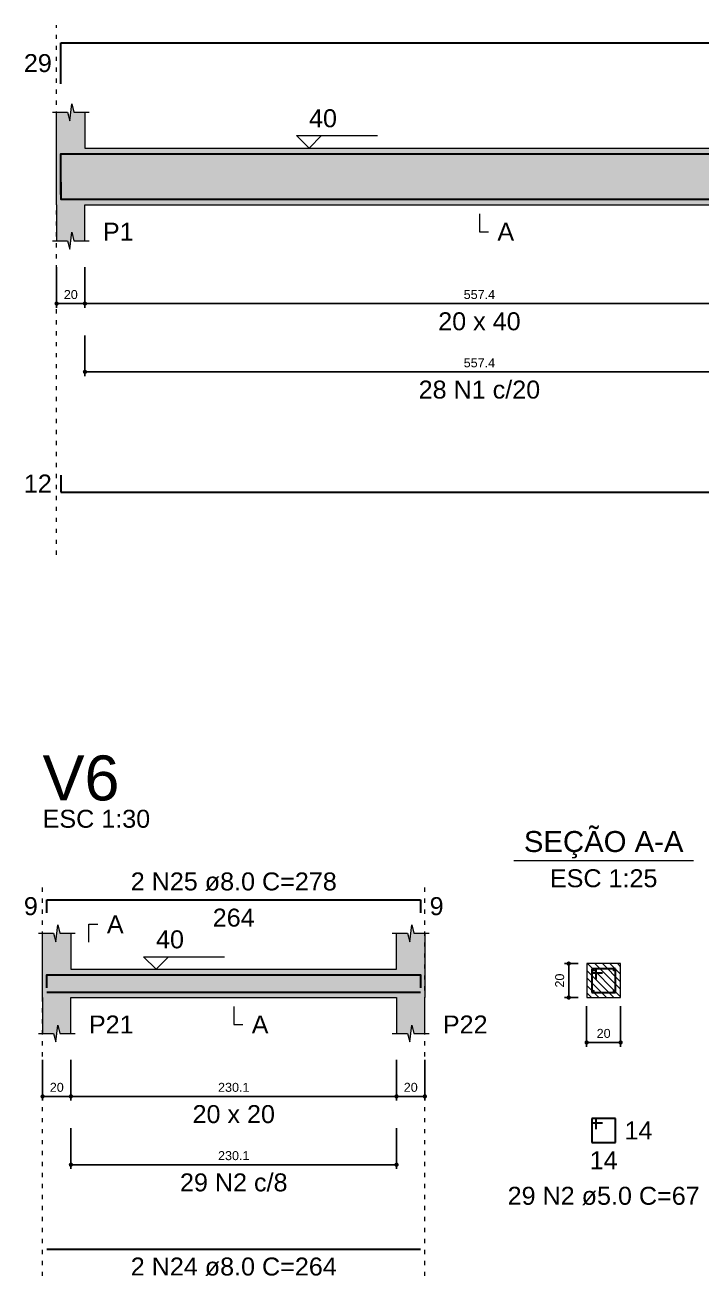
# Model space of a CAD drawing. Header units: millimetres. Extents: x 180 to 11148, y -1598 to 1045.
# Drawn here: x 1366.47 to 1382.41, y 12.09 to 41.58 of the extents above; entities that cross this region are included whole.
import ezdxf

# ---------------------------------------------------------------- set-up
doc = ezdxf.new("R2010")
doc.units = ezdxf.units.MM
doc.header["$MEASUREMENT"] = 0
doc.linetypes.add('DOT2', pattern=[3.175, 0, -3.175])
for name, color, linetype, lineweight in [('Descrição da armadura', 7, 'Continuous', 5), ('DT-Barras na forma', 2, 'Continuous', 30), ('DT-Barras no corte', 5, 'Continuous', 5), ('DT-Barras rebatidas', 2, 'Continuous', 30), ('DT-Cotas', 9, 'Continuous', 5), ('DT-Forma', 5, 'Continuous', 5), ('DT-Hachura forma vigas', 252, 'Continuous', 5), ('DT-Hachura seção vigas', 252, 'Continuous', 5), ('DT-Pontilhado', 9, 'DOT2', 5), ('DT-Textos', 7, 'Continuous', 5), ('DT-Título', 3, 'Continuous', 20), ('Textos armaduras', 7, 'Continuous', 5)]:
    doc.layers.add(name, color=color, linetype=linetype, lineweight=lineweight)
doc.styles.add('Arial', font='arial.ttf')
doc.dimstyles.new('UM_25.000000', dxfattribs={"dimtxt": 0.18, "dimasz": 0.1, "dimexe": 0.1, "dimexo": 0.2, "dimgap": 0, "dimtad": 1, "dimtih": 1, "dimtoh": 1, "dimdec": 1, "dimlfac": 25, "dimzin": 0, "dimdsep": 46, "dimtxsty": 'Standard', "dimcen": 0.09, "dimdle": 0.1, "dimadec": 1, "dimazin": 2, "dimtfac": 1, "dimtdec": 4, "dimtofl": 0, "dimtmove": 0, "dimatfit": 3, "dimfxl": 1, "dimtolj": 1, "dimarcsym": 0})
doc.dimstyles.new('UM_30.000000', dxfattribs={"dimtxt": 0.18, "dimasz": 0.1, "dimexe": 0.1, "dimexo": 0.2, "dimgap": 0, "dimtad": 1, "dimtih": 1, "dimtoh": 1, "dimdec": 1, "dimlfac": 30, "dimzin": 0, "dimdsep": 46, "dimtxsty": 'Standard', "dimcen": 0.09, "dimdle": 0.1, "dimadec": 1, "dimazin": 2, "dimtfac": 1, "dimtdec": 4, "dimtofl": 0, "dimtmove": 0, "dimatfit": 3, "dimfxl": 1, "dimtolj": 1, "dimarcsym": 0})

# ---------------------------------------------------------------- blocks, each defined once
blk = doc.blocks.new('_Dot')
at = {"color": 0, "linetype": 'ByBlock', "lineweight": -2}
blk.add_line((-0.5, 0), (-1, 0), dxfattribs=at)
at = {"color": 0, "linetype": 'ByBlock', "const_width": 0.5}
blk.add_lwpolyline([(-0.25, 0, 1), (0.25, 0, 1)], format="xyb", close=True, dxfattribs=at)
blk = doc.blocks.new('*D226')
at = {"layer": 'Defpoints', "color": 0, "transparency": 16777216}
for p in [(1367.213, 36.073), (1367.88, 36.073), (1367.88, 35.014)]:
    blk.add_point(p, dxfattribs=at)
at = {"layer": 'DT-Cotas', "color": 0, "lineweight": -2, "transparency": 16777216}
for p, q in [((1367.213, 35.873), (1367.213, 34.914)), ((1367.88, 35.873), (1367.88, 34.914)), ((1367.313, 35.014), (1367.78, 35.014))]:
    blk.add_line(p, q, dxfattribs=at)
at = {"layer": 'DT-Cotas', "color": 0, "lineweight": -2, "transparency": 16777216, "xscale": 0.1000000014901161, "yscale": 0.1000000014901161, "zscale": 0.1000000014901161, "rotation": 180}
blk.add_blockref('_Dot', (1367.213, 35.014), dxfattribs=at)
at = {"layer": 'DT-Cotas', "color": 0, "lineweight": -2, "transparency": 16777216, "xscale": 0.1000000014901161, "yscale": 0.1000000014901161, "zscale": 0.1000000014901161}
blk.add_blockref('_Dot', (1367.88, 35.014), dxfattribs=at)
at = {"layer": 'DT-Cotas', "transparency": 16777216, "insert": (1367.547, 35.226), "char_height": 0.2118, "attachment_point": 5, "rotation": 0.0057, "style": 'Arial'}
blk.add_mtext('\\A1;20', dxfattribs=at)
blk = doc.blocks.new('*D227')
at = {"layer": 'Defpoints', "color": 0, "transparency": 16777216}
for p in [(1367.88, 36.073), (1386.46, 36.073), (1386.46, 35.014)]:
    blk.add_point(p, dxfattribs=at)
at = {"layer": 'DT-Cotas', "color": 0, "lineweight": -2, "transparency": 16777216}
for p, q in [((1367.88, 35.873), (1367.88, 34.914)), ((1386.46, 35.873), (1386.46, 34.914)), ((1367.98, 35.014), (1386.36, 35.014))]:
    blk.add_line(p, q, dxfattribs=at)
at = {"layer": 'DT-Cotas', "color": 0, "lineweight": -2, "transparency": 16777216, "xscale": 0.1000000014901161, "yscale": 0.1000000014901161, "zscale": 0.1000000014901161, "rotation": 180}
blk.add_blockref('_Dot', (1367.88, 35.014), dxfattribs=at)
at = {"layer": 'DT-Cotas', "color": 0, "lineweight": -2, "transparency": 16777216, "xscale": 0.1000000014901161, "yscale": 0.1000000014901161, "zscale": 0.1000000014901161}
blk.add_blockref('_Dot', (1386.46, 35.014), dxfattribs=at)
at = {"layer": 'DT-Cotas', "transparency": 16777216, "insert": (1377.17, 35.226), "char_height": 0.2118, "attachment_point": 5, "rotation": 0.0057, "style": 'Arial'}
blk.add_mtext('\\A1;557.4', dxfattribs=at)
blk = doc.blocks.new('*D237')
at = {"layer": 'Defpoints', "color": 0, "transparency": 16777216}
for p in [(1367.88, 34.463), (1386.46, 34.463), (1386.46, 33.404)]:
    blk.add_point(p, dxfattribs=at)
at = {"layer": 'DT-Cotas', "color": 0, "lineweight": -2, "transparency": 16777216}
for p, q in [((1367.88, 34.263), (1367.88, 33.304)), ((1386.46, 34.263), (1386.46, 33.304)), ((1367.98, 33.404), (1386.36, 33.404))]:
    blk.add_line(p, q, dxfattribs=at)
at = {"layer": 'DT-Cotas', "color": 0, "lineweight": -2, "transparency": 16777216, "xscale": 0.1000000014901161, "yscale": 0.1000000014901161, "zscale": 0.1000000014901161, "rotation": 180}
blk.add_blockref('_Dot', (1367.88, 33.404), dxfattribs=at)
at = {"layer": 'DT-Cotas', "color": 0, "lineweight": -2, "transparency": 16777216, "xscale": 0.1000000014901161, "yscale": 0.1000000014901161, "zscale": 0.1000000014901161}
blk.add_blockref('_Dot', (1386.46, 33.404), dxfattribs=at)
at = {"layer": 'DT-Cotas', "transparency": 16777216, "insert": (1377.17, 33.616), "char_height": 0.2118, "attachment_point": 5, "rotation": 0.0057, "style": 'Arial'}
blk.add_mtext('\\A1;557.4', dxfattribs=at)
blk = doc.blocks.new('*D249')
at = {"layer": 'Defpoints', "color": 0, "transparency": 16777216}
for p in [(1366.883, 17.386), (1367.55, 17.386), (1367.55, 16.327)]:
    blk.add_point(p, dxfattribs=at)
at = {"layer": 'DT-Cotas', "color": 0, "lineweight": -2, "transparency": 16777216}
for p, q in [((1366.883, 17.186), (1366.883, 16.227)), ((1367.55, 17.186), (1367.55, 16.227)), ((1366.983, 16.327), (1367.45, 16.327))]:
    blk.add_line(p, q, dxfattribs=at)
at = {"layer": 'DT-Cotas', "color": 0, "lineweight": -2, "transparency": 16777216, "xscale": 0.1000000014901161, "yscale": 0.1000000014901161, "zscale": 0.1000000014901161, "rotation": 180}
blk.add_blockref('_Dot', (1366.883, 16.327), dxfattribs=at)
at = {"layer": 'DT-Cotas', "color": 0, "lineweight": -2, "transparency": 16777216, "xscale": 0.1000000014901161, "yscale": 0.1000000014901161, "zscale": 0.1000000014901161}
blk.add_blockref('_Dot', (1367.55, 16.327), dxfattribs=at)
at = {"layer": 'DT-Cotas', "transparency": 16777216, "insert": (1367.217, 16.539), "char_height": 0.2118, "attachment_point": 5, "rotation": 0.0057, "style": 'Arial'}
blk.add_mtext('\\A1;20', dxfattribs=at)
blk = doc.blocks.new('*D250')
at = {"layer": 'Defpoints', "color": 0, "transparency": 16777216}
for p in [(1367.55, 17.386), (1375.219, 17.386), (1375.219, 16.327)]:
    blk.add_point(p, dxfattribs=at)
at = {"layer": 'DT-Cotas', "color": 0, "lineweight": -2, "transparency": 16777216}
for p, q in [((1367.55, 17.186), (1367.55, 16.227)), ((1375.219, 17.186), (1375.219, 16.227)), ((1367.65, 16.327), (1375.119, 16.327))]:
    blk.add_line(p, q, dxfattribs=at)
at = {"layer": 'DT-Cotas', "color": 0, "lineweight": -2, "transparency": 16777216, "xscale": 0.1000000014901161, "yscale": 0.1000000014901161, "zscale": 0.1000000014901161, "rotation": 180}
blk.add_blockref('_Dot', (1367.55, 16.327), dxfattribs=at)
at = {"layer": 'DT-Cotas', "color": 0, "lineweight": -2, "transparency": 16777216, "xscale": 0.1000000014901161, "yscale": 0.1000000014901161, "zscale": 0.1000000014901161}
blk.add_blockref('_Dot', (1375.219, 16.327), dxfattribs=at)
at = {"layer": 'DT-Cotas', "transparency": 16777216, "insert": (1371.385, 16.539), "char_height": 0.2118, "attachment_point": 5, "rotation": 0.0057, "style": 'Arial'}
blk.add_mtext('\\A1;230.1', dxfattribs=at)
blk = doc.blocks.new('*D251')
at = {"layer": 'Defpoints', "color": 0, "transparency": 16777216}
for p in [(1375.219, 17.386), (1375.886, 17.386), (1375.886, 16.327)]:
    blk.add_point(p, dxfattribs=at)
at = {"layer": 'DT-Cotas', "color": 0, "lineweight": -2, "transparency": 16777216}
for p, q in [((1375.219, 17.186), (1375.219, 16.227)), ((1375.886, 17.186), (1375.886, 16.227)), ((1375.319, 16.327), (1375.786, 16.327))]:
    blk.add_line(p, q, dxfattribs=at)
at = {"layer": 'DT-Cotas', "color": 0, "lineweight": -2, "transparency": 16777216, "xscale": 0.1000000014901161, "yscale": 0.1000000014901161, "zscale": 0.1000000014901161, "rotation": 180}
blk.add_blockref('_Dot', (1375.219, 16.327), dxfattribs=at)
at = {"layer": 'DT-Cotas', "color": 0, "lineweight": -2, "transparency": 16777216, "xscale": 0.1000000014901161, "yscale": 0.1000000014901161, "zscale": 0.1000000014901161}
blk.add_blockref('_Dot', (1375.886, 16.327), dxfattribs=at)
at = {"layer": 'DT-Cotas', "transparency": 16777216, "insert": (1375.553, 16.539), "char_height": 0.2118, "attachment_point": 5, "rotation": 0.0057, "style": 'Arial'}
blk.add_mtext('\\A1;20', dxfattribs=at)
blk = doc.blocks.new('*D252')
at = {"layer": 'Defpoints', "color": 0, "transparency": 16777216}
for p in [(1367.55, 15.776), (1375.219, 15.776), (1375.219, 14.717)]:
    blk.add_point(p, dxfattribs=at)
at = {"layer": 'DT-Cotas', "color": 0, "lineweight": -2, "transparency": 16777216}
for p, q in [((1367.55, 15.576), (1367.55, 14.617)), ((1375.219, 15.576), (1375.219, 14.617)), ((1367.65, 14.717), (1375.119, 14.717))]:
    blk.add_line(p, q, dxfattribs=at)
at = {"layer": 'DT-Cotas', "color": 0, "lineweight": -2, "transparency": 16777216, "xscale": 0.1000000014901161, "yscale": 0.1000000014901161, "zscale": 0.1000000014901161, "rotation": 180}
blk.add_blockref('_Dot', (1367.55, 14.717), dxfattribs=at)
at = {"layer": 'DT-Cotas', "color": 0, "lineweight": -2, "transparency": 16777216, "xscale": 0.1000000014901161, "yscale": 0.1000000014901161, "zscale": 0.1000000014901161}
blk.add_blockref('_Dot', (1375.219, 14.717), dxfattribs=at)
at = {"layer": 'DT-Cotas', "transparency": 16777216, "insert": (1371.385, 14.929), "char_height": 0.2118, "attachment_point": 5, "rotation": 0.0057, "style": 'Arial'}
blk.add_mtext('\\A1;230.1', dxfattribs=at)
blk = doc.blocks.new('*D253')
at = {"layer": 'Defpoints', "color": 0, "transparency": 16777216}
for p in [(1379.273, 19.457), (1379.696, 19.457), (1379.696, 18.657)]:
    blk.add_point(p, dxfattribs=at)
at = {"layer": 'DT-Cotas', "color": 0, "lineweight": -2, "transparency": 16777216}
for p, q in [((1379.496, 19.457), (1379.173, 19.457)), ((1379.273, 18.757), (1379.273, 19.357)), ((1379.496, 18.657), (1379.173, 18.657))]:
    blk.add_line(p, q, dxfattribs=at)
at = {"layer": 'DT-Cotas', "color": 0, "lineweight": -2, "transparency": 16777216, "xscale": 0.1000000014901161, "yscale": 0.1000000014901161, "zscale": 0.1000000014901161}
for p, rotation in [((1379.273, 19.457), 90), ((1379.273, 18.657), 270)]:
    blk.add_blockref('_Dot', p, dxfattribs=dict(at, rotation=rotation))
at = {"layer": 'DT-Cotas', "transparency": 16777216, "insert": (1379.061, 19.057), "char_height": 0.2118, "attachment_point": 5, "rotation": 90, "style": 'Arial'}
blk.add_mtext('\\A1;20', dxfattribs=at)
blk = doc.blocks.new('*D254')
at = {"layer": 'Defpoints', "color": 0, "transparency": 16777216}
for p in [(1379.696, 18.657), (1380.496, 18.657), (1380.496, 17.598)]:
    blk.add_point(p, dxfattribs=at)
at = {"layer": 'DT-Cotas', "color": 0, "lineweight": -2, "transparency": 16777216}
for p, q in [((1379.696, 18.457), (1379.696, 17.498)), ((1380.496, 18.457), (1380.496, 17.498)), ((1379.796, 17.598), (1380.396, 17.598))]:
    blk.add_line(p, q, dxfattribs=at)
at = {"layer": 'DT-Cotas', "color": 0, "lineweight": -2, "transparency": 16777216, "xscale": 0.1000000014901161, "yscale": 0.1000000014901161, "zscale": 0.1000000014901161, "rotation": 180}
blk.add_blockref('_Dot', (1379.696, 17.598), dxfattribs=at)
at = {"layer": 'DT-Cotas', "color": 0, "lineweight": -2, "transparency": 16777216, "xscale": 0.1000000014901161, "yscale": 0.1000000014901161, "zscale": 0.1000000014901161}
blk.add_blockref('_Dot', (1380.496, 17.598), dxfattribs=at)
at = {"layer": 'DT-Cotas', "transparency": 16777216, "insert": (1380.096, 17.81), "char_height": 0.2118, "attachment_point": 5, "rotation": 0.0057, "style": 'Arial'}
blk.add_mtext('\\A1;20', dxfattribs=at)

msp = doc.modelspace()

# ---------------------------------------------------------------- hatches: boundary and pattern name
at = {"layer": 'DT-Hachura forma vigas', "linetype": 'Continuous'}
for points in [[(1458.2133, 36.4966), (1458.2133, 37.3439), (1458.2133, 38.6773), (1458.2133, 39.5246), (1457.955, 39.5246), (1457.905, 39.7246), (1457.855, 39.3246), (1457.805, 39.5246), (1457.5466, 39.5246), (1457.5466, 38.6773), (1439.125, 38.6773), (1439.125, 39.5246), (1438.8666, 39.5246), (1438.8166, 39.7246), (1438.7666, 39.3246), (1438.7166, 39.5246), (1438.4583, 39.5246), (1438.4583, 38.6773), (1420.2026, 38.6773), (1420.2026, 39.5246), (1419.9443, 39.5246), (1419.8943, 39.7246), (1419.8443, 39.3246), (1419.7943, 39.5246), (1419.536, 39.5246), (1419.536, 38.6773), (1406.2046, 38.6773), (1406.2046, 39.5246), (1405.9463, 39.5246), (1405.8963, 39.7246), (1405.8463, 39.3246), (1405.7963, 39.5246), (1405.538, 39.5246), (1405.538, 38.6773), (1387.127, 38.6773), (1387.127, 39.5246), (1386.8686, 39.5246), (1386.8186, 39.7246), (1386.7686, 39.3246), (1386.7186, 39.5246), (1386.4603, 39.5246), (1386.4603, 38.6773), (1367.88, 38.6773), (1367.88, 39.5246), (1367.6216, 39.5246), (1367.5716, 39.7246), (1367.5216, 39.3246), (1367.4716, 39.5246), (1367.2133, 39.5246), (1367.2133, 38.6773), (1367.2133, 37.3439), (1367.2133, 36.4966), (1367.4716, 36.4966), (1367.5216, 36.2966), (1367.5716, 36.6966), (1367.6216, 36.4966), (1367.88, 36.4966), (1367.88, 37.3439), (1386.4603, 37.3439), (1386.4603, 36.4966), (1386.7186, 36.4966), (1386.7686, 36.2966), (1386.8186, 36.6966), (1386.8686, 36.4966), (1387.127, 36.4966), (1387.127, 37.3439), (1405.538, 37.3439), (1405.538, 36.4966), (1405.7963, 36.4966), (1405.8463, 36.2966), (1405.8963, 36.6966), (1405.9463, 36.4966), (1406.2046, 36.4966), (1406.2046, 37.3439), (1419.536, 37.3439), (1419.536, 36.4966), (1419.7943, 36.4966), (1419.8443, 36.2966), (1419.8943, 36.6966), (1419.9443, 36.4966), (1420.2026, 36.4966), (1420.2026, 37.3439), (1438.4583, 37.3439), (1438.4583, 36.4966), (1438.7166, 36.4966), (1438.7666, 36.2966), (1438.8166, 36.6966), (1438.8666, 36.4966), (1439.125, 36.4966), (1439.125, 37.3439), (1457.5466, 37.3439), (1457.5466, 36.4966), (1457.805, 36.4966), (1457.855, 36.2966), (1457.905, 36.6966), (1457.955, 36.4966), (1458.2133, 36.4966)], [(1375.886, 17.8095), (1375.886, 18.6569), (1375.886, 19.3235), (1375.886, 20.1709), (1375.6277, 20.1709), (1375.5777, 20.3709), (1375.5277, 19.9709), (1375.4777, 20.1709), (1375.2193, 20.1709), (1375.2193, 19.3235), (1367.55, 19.3235), (1367.55, 20.1709), (1367.2917, 20.1709), (1367.2417, 20.3709), (1367.1917, 19.9709), (1367.1417, 20.1709), (1366.8833, 20.1709), (1366.8833, 19.3235), (1366.8833, 18.6569), (1366.8833, 17.8095), (1367.1417, 17.8095), (1367.1917, 17.6095), (1367.2417, 18.0095), (1367.2917, 17.8095), (1367.55, 17.8095), (1367.55, 18.6569), (1375.2193, 18.6569), (1375.2193, 17.8095), (1375.4777, 17.8095), (1375.5277, 17.6095), (1375.5777, 18.0095), (1375.6277, 17.8095), (1375.886, 17.8095)]]:
    msp.add_hatch(color=256, dxfattribs=at).paths.add_polyline_path(points)
at = {"layer": 'DT-Hachura seção vigas', "linetype": 'Continuous'}
h = msp.add_hatch(dxfattribs=at)
h.set_pattern_fill('ANSI31', color=256, angle=90, style=0)
h.set_pattern_definition([(135, (1363.44159, -104.45506), (-0.08838835, -0.08838835), [])])
h.paths.add_polyline_path([(1379.6963, 18.6569), (1379.6963, 18.6569), (1380.4963, 18.6569), (1380.4963, 19.4569), (1379.6963, 19.4569), (1379.6963, 18.6569)])

# ---------------------------------------------------------------- linework, layer by layer
at = {"layer": 'DT-Barras na forma'}
for p, q in [((1379.9163, 19.3369), (1379.8163, 19.3369)), ((1379.8163, 19.3369), (1379.8163, 18.7769)), ((1380.3763, 19.3369), (1379.8163, 19.3369)), ((1379.8163, 19.3369), (1379.8163, 19.2369)), ((1379.8163, 19.2369), (1380.0663, 19.2369)), ((1379.9163, 19.0869), (1379.9163, 19.3369)), ((1380.3763, 18.7769), (1380.3763, 19.3369)), ((1379.8163, 18.7769), (1380.3763, 18.7769))]:
    msp.add_line(p, q, dxfattribs=at)
for points in [[(1367.3133, 37.5847), (1367.3133, 38.5439), (1406.3541, 38.5439)], [(1367.3133, 37.8773), (1367.3133, 37.4773), (1403.1269, 37.4773)], [(1366.9833, 18.8869), (1366.9833, 19.1935), (1375.786, 19.1935), (1375.786, 18.8869)], [(1366.9833, 18.7869), (1375.786, 18.7869)]]:
    msp.add_lwpolyline(points, dxfattribs=at)
at = {"layer": 'DT-Barras no corte'}
for centre in [(1379.8523, 19.3009), (1380.3403, 19.3009), (1379.8523, 18.8129), (1380.3403, 18.8129)]:
    msp.add_circle(centre, 0.016, dxfattribs=at)
at = {"layer": 'DT-Barras rebatidas'}
for p, q in [((1367.3133, 40.1969), (1367.3133, 41.1561)), ((1367.3133, 41.1561), (1406.3541, 41.1561)), ((1367.3133, 30.9726), (1367.3133, 30.5726)), ((1367.3133, 30.5726), (1403.1269, 30.5726)), ((1366.9833, 20.6519), (1366.9833, 20.9585)), ((1366.9833, 20.9585), (1375.786, 20.9585)), ((1375.786, 20.9585), (1375.786, 20.6519)), ((1379.9163, 15.8035), (1379.8163, 15.8035)), ((1379.8163, 15.8035), (1379.8163, 15.2435)), ((1380.3763, 15.8035), (1379.8163, 15.8035)), ((1379.8163, 15.8035), (1379.8163, 15.7035)), ((1379.8163, 15.7035), (1380.0663, 15.7035)), ((1379.9163, 15.5535), (1379.9163, 15.8035)), ((1380.3763, 15.2435), (1380.3763, 15.8035)), ((1379.8163, 15.2435), (1380.3763, 15.2435)), ((1366.9833, 12.7294), (1375.786, 12.7294))]:
    msp.add_line(p, q, dxfattribs=at)
at = {"layer": 'DT-Forma'}
for p, q in [((1367.1133, 39.5245), (1367.4716, 39.5245)), ((1367.2133, 38.6773), (1367.2133, 39.5245)), ((1367.4716, 39.5245), (1367.5216, 39.3245)), ((1367.5216, 39.3245), (1367.5716, 39.7245)), ((1367.5716, 39.7245), (1367.6216, 39.5245)), ((1367.6216, 39.5245), (1367.98, 39.5245)), ((1367.88, 39.5245), (1367.88, 38.6773)), ((1367.88, 38.6773), (1386.4603, 38.6773)), ((1367.2133, 37.3439), (1367.2133, 36.4967)), ((1367.88, 36.4967), (1367.88, 37.3439)), ((1367.88, 37.3439), (1386.4603, 37.3439)), ((1367.5216, 36.2967), (1367.5716, 36.6967)), ((1367.5716, 36.6967), (1367.6216, 36.4967)), ((1367.1133, 36.4967), (1367.4716, 36.4967)), ((1367.4716, 36.4967), (1367.5216, 36.2967)), ((1367.6216, 36.4967), (1367.98, 36.4967)), ((1367.1917, 19.9707), (1367.2417, 20.3707)), ((1367.2417, 20.3707), (1367.2917, 20.1707)), ((1375.5277, 19.9707), (1375.5777, 20.3707)), ((1375.5777, 20.3707), (1375.6277, 20.1707)), ((1366.7833, 20.1707), (1367.1417, 20.1707)), ((1366.8833, 19.3235), (1366.8833, 20.1707)), ((1367.1417, 20.1707), (1367.1917, 19.9707)), ((1367.2917, 20.1707), (1367.65, 20.1707)), ((1367.55, 20.1707), (1367.55, 19.3235)), ((1375.1193, 20.1707), (1375.4777, 20.1707)), ((1375.2193, 19.3235), (1375.2193, 20.1707)), ((1375.4777, 20.1707), (1375.5277, 19.9707)), ((1375.6277, 20.1707), (1375.986, 20.1707)), ((1375.886, 20.1707), (1375.886, 19.3235)), ((1367.55, 19.3235), (1375.2193, 19.3235)), ((1380.4963, 19.4569), (1379.6963, 19.4569)), ((1379.6963, 19.4569), (1379.6963, 19.4569)), ((1379.6963, 19.4569), (1379.6963, 18.6569)), ((1380.4963, 18.6569), (1380.4963, 19.4569)), ((1380.4963, 19.4569), (1380.4963, 19.4569)), ((1366.8833, 18.6569), (1366.8833, 17.8097)), ((1367.55, 17.8097), (1367.55, 18.6569)), ((1367.55, 18.6569), (1375.2193, 18.6569)), ((1375.2193, 18.6569), (1375.2193, 17.8097)), ((1375.886, 17.8097), (1375.886, 18.6569)), ((1379.6963, 18.6569), (1380.4963, 18.6569)), ((1379.6963, 18.6569), (1379.6963, 18.6569)), ((1380.4963, 18.6569), (1380.4963, 18.6569)), ((1367.1917, 17.6097), (1367.2417, 18.0097)), ((1367.2417, 18.0097), (1367.2917, 17.8097)), ((1375.5277, 17.6097), (1375.5777, 18.0097)), ((1375.5777, 18.0097), (1375.6277, 17.8097)), ((1366.7833, 17.8097), (1367.1417, 17.8097)), ((1367.1417, 17.8097), (1367.1917, 17.6097)), ((1367.2917, 17.8097), (1367.65, 17.8097)), ((1375.1193, 17.8097), (1375.4777, 17.8097)), ((1375.4777, 17.8097), (1375.5277, 17.6097)), ((1375.6277, 17.8097), (1375.986, 17.8097))]:
    msp.add_line(p, q, dxfattribs=at)
at = {"layer": 'DT-Forma', "linetype": 'Continuous'}
for p, q in [((1367.2133, 37.3439), (1367.2133, 38.6773)), ((1366.8833, 18.6569), (1366.8833, 19.3235)), ((1375.886, 19.3235), (1375.886, 18.6569))]:
    msp.add_line(p, q, dxfattribs=at)
at = {"layer": 'DT-Pontilhado', "ltscale": 0.05}
for p, q in [((1367.2133, 29.09), (1367.2133, 41.5797)), ((1366.8833, 12.094), (1366.8833, 21.3821)), ((1375.886, 12.094), (1375.886, 21.3821))]:
    msp.add_line(p, q, dxfattribs=at)
at = {"layer": 'DT-Textos'}
msp.add_line((1377.9783, 21.8867), (1382.2143, 21.8867), dxfattribs=at)
for points in [[(1373.4541, 38.9738), (1373.1575, 38.6773), (1372.861, 38.9738), (1374.7672, 38.9738)], [(1377.1701, 37.1321), (1377.1701, 36.7085), (1377.3819, 36.7085)], [(1367.9736, 19.9589), (1367.9736, 20.3825), (1368.1854, 20.3825)], [(1369.8508, 19.62), (1369.5543, 19.3235), (1369.2578, 19.62), (1371.164, 19.62)], [(1371.3847, 18.4451), (1371.3847, 18.0215), (1371.5965, 18.0215)]]:
    msp.add_lwpolyline(points, dxfattribs=at)

# ---------------------------------------------------------------- texts
at = {"layer": 'Descrição da armadura', "linetype": 'Continuous', "char_height": 0.4236, "attachment_point": 8, "line_spacing_factor": 0.798, "style": 'Arial'}
for s, insert, width in [('28 N1 c/20', (1377.1701, 32.7691), 5.738683), ('2 N25 ø8.0 C=278', (1371.3847, 21.1703), 9.7294), ('29 N2 c/8', (1371.3847, 14.082), 5.078778), ('2 N24 ø8.0 C=264', (1371.3847, 12.094), 9.7294)]:
    msp.add_mtext(s, dxfattribs=dict(at, insert=insert, width=width))
at = {"layer": 'Descrição da armadura', "color": 7, "linetype": 'Continuous', "insert": (1380.0963, 13.7609), "char_height": 0.4236, "width": 9.069495, "attachment_point": 8, "line_spacing_factor": 0.798, "style": 'Arial'}
msp.add_mtext('29 N2 ø5.0 C=67', dxfattribs=at)
at = {"layer": 'DT-Textos', "line_spacing_factor": 0.798, "style": 'Arial'}
for s, insert, char_height, width, attachment_point in [('40', (1373.1575, 39.1644), 0.4236, 1.229172, 7), ('P1', (1368.3036, 36.4967), 0.4236, 1.351658, 7), ('A', (1377.5937, 36.4967), 0.4236, 0.737072, 7), ('20 x 40', (1377.1701, 34.3787), 0.4236, 3.624925, 8), ('ESC 1:30', (1366.8833, 22.6529), 0.4236, 4.729993, 7), ('SEÇÃO A-A', (1380.0966, 21.9349), 0.4942, 8.023973, 8), ('ESC 1:25', (1380.0963, 21.2513), 0.4236, 4.729993, 8), ('A', (1368.3972, 20.1707), 0.4236, 0.737072, 7), ('40', (1369.5543, 19.8107), 0.4236, 1.229172, 7), ('P21', (1367.9736, 17.8097), 0.4236, 1.966244, 7), ('A', (1371.8083, 17.8097), 0.4236, 0.737072, 7), ('P22', (1376.3096, 17.8097), 0.4236, 1.966244, 7), ('20 x 20', (1371.3847, 15.6917), 0.4236, 3.624925, 8)]:
    msp.add_mtext(s, dxfattribs=dict(at, insert=insert, char_height=char_height, width=width, attachment_point=attachment_point))
at = {"layer": 'DT-Título', "insert": (1366.8833, 23.2883), "char_height": 1.059, "width": 3.604421, "attachment_point": 7, "line_spacing_factor": 0.798, "style": 'Arial'}
msp.add_mtext('V6', dxfattribs=at)
at = {"layer": 'Textos armaduras', "linetype": 'Continuous', "char_height": 0.4236, "attachment_point": 7, "line_spacing_factor": 0.798, "style": 'Arial'}
for s, insert, width in [('29', (1366.4416, 40.4647), 1.31981), ('12', (1366.4416, 30.5608), 1.31981), ('9', (1366.4416, 20.5934), 0.659905), ('9', (1375.9978, 20.5934), 0.659905), ('264', (1370.8898, 20.3231), 1.979715)]:
    msp.add_mtext(s, dxfattribs=dict(at, insert=insert, width=width))
at = {"layer": 'Textos armaduras', "color": 7, "linetype": 'Continuous', "char_height": 0.4236, "width": 1.31981, "attachment_point": 7, "line_spacing_factor": 0.798, "style": 'Arial'}
for insert in [(1380.5881, 15.3117), (1379.7663, 14.6081)]:
    msp.add_mtext('14', dxfattribs=dict(at, insert=insert))

# ---------------------------------------------------------------- dimensions: what is measured, and where the dimension line sits
at = {"layer": 'DT-Cotas'}
for base, p1, p2, dimstyle, override, picture, middle in [((1367.88, 35.0141), (1367.2133, 36.0731), (1367.88, 36.0731), 'UM_30.000000', {"dimtxt": 0.2118, "dimasz": 0.1, "dimexe": 0.1, "dimexo": 0.2, "dimtad": 1, "dimtih": 0, "dimtoh": 0, "dimdec": 1, "dimlfac": 30, "dimzin": 8, "dimtxsty": 'Arial', "dimblk": 'Dot', "dimblk1": 'Dot', "dimblk2": 'Dot', "dimsah": 1, "dimdle": 0.1, "dimse1": 0, "dimse2": 0, "dimclrt": 256, "dimadec": 1, "dimazin": 3, "dimtmove": 2, "dimldrblk": 'Dot'}, '*D226', (1367.5466, 35.2259)), ((1386.4603, 35.0141), (1367.88, 36.0731), (1386.4603, 36.0731), 'UM_30.000000', {"dimtxt": 0.2118, "dimasz": 0.1, "dimexe": 0.1, "dimexo": 0.2, "dimtad": 1, "dimtih": 0, "dimtoh": 0, "dimdec": 1, "dimlfac": 30, "dimzin": 8, "dimtxsty": 'Arial', "dimblk": 'Dot', "dimblk1": 'Dot', "dimblk2": 'Dot', "dimsah": 1, "dimdle": 0.1, "dimse1": 0, "dimse2": 0, "dimclrt": 256, "dimadec": 1, "dimazin": 3, "dimtmove": 2, "dimldrblk": 'Dot'}, '*D227', (1377.1701, 35.2259)), ((1386.4603, 33.4045), (1367.88, 34.4635), (1386.4603, 34.4635), 'UM_30.000000', {"dimtxt": 0.2118, "dimasz": 0.1, "dimexe": 0.1, "dimexo": 0.2, "dimtad": 1, "dimtih": 0, "dimtoh": 0, "dimdec": 1, "dimlfac": 30, "dimzin": 8, "dimtxsty": 'Arial', "dimblk": 'Dot', "dimblk1": 'Dot', "dimblk2": 'Dot', "dimsah": 1, "dimdle": 0.1, "dimse1": 0, "dimse2": 0, "dimclrt": 256, "dimadec": 1, "dimazin": 3, "dimtmove": 2, "dimldrblk": 'Dot'}, '*D237', (1377.1701, 33.6163)), ((1380.4963, 17.5979), (1379.6963, 18.6569), (1380.4963, 18.6569), 'UM_25.000000', {"dimtxt": 0.2118, "dimasz": 0.1, "dimexe": 0.1, "dimexo": 0.2, "dimtad": 1, "dimtih": 0, "dimtoh": 0, "dimdec": 1, "dimlfac": 25, "dimzin": 8, "dimtxsty": 'Arial', "dimblk": 'Dot', "dimblk1": 'Dot', "dimblk2": 'Dot', "dimsah": 1, "dimdle": 0.1, "dimse1": 0, "dimse2": 0, "dimclrt": 256, "dimadec": 1, "dimazin": 3, "dimtmove": 2, "dimldrblk": 'Dot'}, '*D254', (1380.0963, 17.8097)), ((1367.55, 16.3271), (1366.8833, 17.3861), (1367.55, 17.3861), 'UM_30.000000', {"dimtxt": 0.2118, "dimasz": 0.1, "dimexe": 0.1, "dimexo": 0.2, "dimtad": 1, "dimtih": 0, "dimtoh": 0, "dimdec": 1, "dimlfac": 30, "dimzin": 8, "dimtxsty": 'Arial', "dimblk": 'Dot', "dimblk1": 'Dot', "dimblk2": 'Dot', "dimsah": 1, "dimdle": 0.1, "dimse1": 0, "dimse2": 0, "dimclrt": 256, "dimadec": 1, "dimazin": 3, "dimtmove": 2, "dimldrblk": 'Dot'}, '*D249', (1367.2167, 16.5389)), ((1375.2193, 16.3271), (1367.55, 17.3861), (1375.2193, 17.3861), 'UM_30.000000', {"dimtxt": 0.2118, "dimasz": 0.1, "dimexe": 0.1, "dimexo": 0.2, "dimtad": 1, "dimtih": 0, "dimtoh": 0, "dimdec": 1, "dimlfac": 30, "dimzin": 8, "dimtxsty": 'Arial', "dimblk": 'Dot', "dimblk1": 'Dot', "dimblk2": 'Dot', "dimsah": 1, "dimdle": 0.1, "dimse1": 0, "dimse2": 0, "dimclrt": 256, "dimadec": 1, "dimazin": 3, "dimtmove": 2, "dimldrblk": 'Dot'}, '*D250', (1371.3847, 16.5389)), ((1375.886, 16.3271), (1375.2193, 17.3861), (1375.886, 17.3861), 'UM_30.000000', {"dimtxt": 0.2118, "dimasz": 0.1, "dimexe": 0.1, "dimexo": 0.2, "dimtad": 1, "dimtih": 0, "dimtoh": 0, "dimdec": 1, "dimlfac": 30, "dimzin": 8, "dimtxsty": 'Arial', "dimblk": 'Dot', "dimblk1": 'Dot', "dimblk2": 'Dot', "dimsah": 1, "dimdle": 0.1, "dimse1": 0, "dimse2": 0, "dimclrt": 256, "dimadec": 1, "dimazin": 3, "dimtmove": 2, "dimldrblk": 'Dot'}, '*D251', (1375.5527, 16.5389)), ((1375.2193, 14.7174), (1367.55, 15.7764), (1375.2193, 15.7764), 'UM_30.000000', {"dimtxt": 0.2118, "dimasz": 0.1, "dimexe": 0.1, "dimexo": 0.2, "dimtad": 1, "dimtih": 0, "dimtoh": 0, "dimdec": 1, "dimlfac": 30, "dimzin": 8, "dimtxsty": 'Arial', "dimblk": 'Dot', "dimblk1": 'Dot', "dimblk2": 'Dot', "dimsah": 1, "dimdle": 0.1, "dimse1": 0, "dimse2": 0, "dimclrt": 256, "dimadec": 1, "dimazin": 3, "dimtmove": 2, "dimldrblk": 'Dot'}, '*D252', (1371.3847, 14.9292))]:
    dim = msp.add_linear_dim(base=base, p1=p1, p2=p2, dimstyle=dimstyle, override=override, dxfattribs=at)
    dim.commit()
    dim.dimension.update_dxf_attribs({"geometry": picture, "text_midpoint": middle, "dimtype": 160, "text_rotation": 0.00573})
dim = msp.add_linear_dim(base=(1379.2727, 19.4569), p1=(1379.6963, 18.6569), p2=(1379.6963, 19.4569), angle=90, dimstyle='UM_25.000000', override={"dimtxt": 0.2118, "dimasz": 0.1, "dimexe": 0.1, "dimexo": 0.2, "dimtad": 1, "dimtih": 0, "dimtoh": 0, "dimdec": 1, "dimlfac": 25, "dimzin": 8, "dimtxsty": 'Arial', "dimblk": 'Dot', "dimblk1": 'Dot', "dimblk2": 'Dot', "dimsah": 1, "dimdle": 0.1, "dimse1": 0, "dimse2": 0, "dimclrt": 256, "dimadec": 1, "dimazin": 3, "dimtmove": 2, "dimldrblk": 'Dot'}, dxfattribs=at)
dim.commit()
dim.dimension.update_dxf_attribs({"geometry": '*D253', "text_midpoint": (1379.0609, 19.0569), "dimtype": 160, "text_rotation": 90})

doc.saveas('drawing.dxf')
